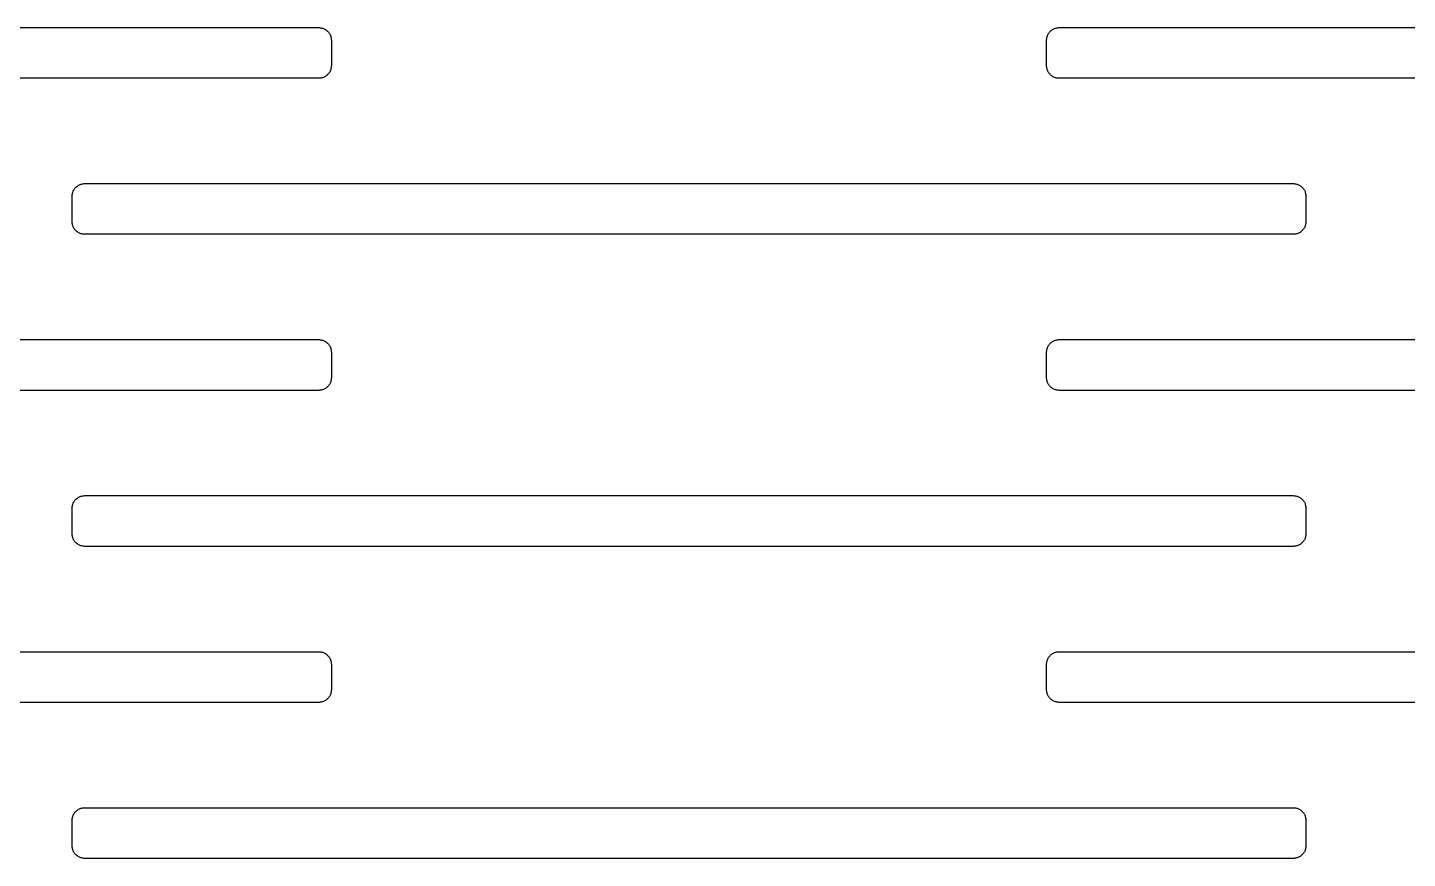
# Model space of a CAD drawing. Header units: metres. Extents: x -218 to 218, y -218 to 218.
# Drawn here: x -145.46 to -110.07, y -55.32 to -34.02 of the extents above; entities that cross this region are included whole.
import ezdxf

# ---------------------------------------------------------------- set-up
doc = ezdxf.new("R2010")
doc.units = ezdxf.units.M

msp = doc.modelspace()

# ---------------------------------------------------------------- linework, layer by layer
for p, q in [((-152.42, -34.0222), (-137.997, -34.0222)), ((-137.997, -34.0222), (-137.977, -34.0228)), ((-137.977, -34.0228), (-137.956, -34.0248)), ((-137.956, -34.0248), (-137.936, -34.028)), ((-137.936, -34.028), (-137.916, -34.0324)), ((-137.916, -34.0324), (-137.897, -34.0381)), ((-137.897, -34.0381), (-137.878, -34.045)), ((-137.878, -34.045), (-137.859, -34.0531)), ((-137.859, -34.0531), (-137.841, -34.0624)), ((-137.841, -34.0624), (-137.823, -34.0728)), ((-137.823, -34.0728), (-137.806, -34.0843)), ((-137.806, -34.0843), (-137.79, -34.0968)), ((-137.79, -34.0968), (-137.775, -34.1103)), ((-137.775, -34.1103), (-137.76, -34.1247)), ((-137.76, -34.1247), (-137.747, -34.14)), ((-137.747, -34.14), (-137.734, -34.1562)), ((-137.734, -34.1562), (-137.723, -34.173)), ((-137.723, -34.173), (-137.712, -34.1906)), ((-137.712, -34.1906), (-137.703, -34.2088)), ((-137.703, -34.2088), (-137.695, -34.2276)), ((-137.695, -34.2276), (-137.688, -34.2468)), ((-137.688, -34.2468), (-137.682, -34.2664)), ((-137.682, -34.2664), (-137.678, -34.2863)), ((-137.678, -34.2863), (-137.675, -34.3065)), ((-137.675, -34.3065), (-137.673, -34.3268)), ((-137.673, -34.3268), (-137.672, -34.3472)), ((-119.322, -34.3268), (-119.32, -34.3065)), ((-119.322, -34.3472), (-119.322, -34.3268)), ((-119.32, -34.3065), (-119.316, -34.2863)), ((-119.316, -34.2863), (-119.312, -34.2664)), ((-119.312, -34.2664), (-119.306, -34.2468)), ((-119.306, -34.2468), (-119.299, -34.2276)), ((-119.299, -34.2276), (-119.291, -34.2088)), ((-119.291, -34.2088), (-119.282, -34.1906)), ((-119.282, -34.1906), (-119.272, -34.173)), ((-119.272, -34.173), (-119.26, -34.1562)), ((-119.26, -34.1562), (-119.248, -34.14)), ((-119.248, -34.14), (-119.234, -34.1247)), ((-119.234, -34.1247), (-119.22, -34.1103)), ((-119.22, -34.1103), (-119.204, -34.0968)), ((-119.204, -34.0968), (-119.188, -34.0843)), ((-119.188, -34.0843), (-119.171, -34.0728)), ((-119.171, -34.0728), (-119.154, -34.0624)), ((-119.154, -34.0624), (-119.136, -34.0531)), ((-119.136, -34.0531), (-119.117, -34.045)), ((-119.117, -34.045), (-119.098, -34.0381)), ((-119.098, -34.0381), (-119.078, -34.0324)), ((-119.078, -34.0324), (-119.058, -34.028)), ((-119.058, -34.028), (-119.038, -34.0248)), ((-119.038, -34.0248), (-119.018, -34.0228)), ((-119.018, -34.0228), (-118.997, -34.0222)), ((-118.997, -34.0222), (-87.9972, -34.0222)), ((-137.672, -34.3472), (-137.672, -34.9972)), ((-119.322, -34.9972), (-119.322, -34.3472)), ((-137.675, -35.0379), (-137.678, -35.0581)), ((-137.673, -35.0176), (-137.675, -35.0379)), ((-137.672, -34.9972), (-137.673, -35.0176)), ((-119.322, -35.0176), (-119.322, -34.9972)), ((-119.32, -35.0379), (-119.322, -35.0176)), ((-119.316, -35.0581), (-119.32, -35.0379)), ((-137.997, -35.3222), (-152.129, -35.3222)), ((-137.977, -35.3215), (-137.997, -35.3222)), ((-137.956, -35.3196), (-137.977, -35.3215)), ((-137.936, -35.3164), (-137.956, -35.3196)), ((-137.916, -35.312), (-137.936, -35.3164)), ((-137.897, -35.3063), (-137.916, -35.312)), ((-137.878, -35.2994), (-137.897, -35.3063)), ((-137.859, -35.2913), (-137.878, -35.2994)), ((-137.841, -35.282), (-137.859, -35.2913)), ((-137.823, -35.2716), (-137.841, -35.282)), ((-137.806, -35.2601), (-137.823, -35.2716)), ((-137.79, -35.2476), (-137.806, -35.2601)), ((-137.775, -35.2341), (-137.79, -35.2476)), ((-137.76, -35.2197), (-137.775, -35.2341)), ((-137.747, -35.2044), (-137.76, -35.2197)), ((-137.734, -35.1882), (-137.747, -35.2044)), ((-137.723, -35.1713), (-137.734, -35.1882)), ((-137.712, -35.1538), (-137.723, -35.1713)), ((-137.703, -35.1356), (-137.712, -35.1538)), ((-137.695, -35.1168), (-137.703, -35.1356)), ((-137.688, -35.0976), (-137.695, -35.1168)), ((-137.682, -35.078), (-137.688, -35.0976)), ((-137.678, -35.0581), (-137.682, -35.078)), ((-119.312, -35.078), (-119.316, -35.0581)), ((-119.306, -35.0976), (-119.312, -35.078)), ((-119.299, -35.1168), (-119.306, -35.0976)), ((-119.291, -35.1356), (-119.299, -35.1168)), ((-119.282, -35.1538), (-119.291, -35.1356)), ((-119.272, -35.1713), (-119.282, -35.1538)), ((-119.26, -35.1882), (-119.272, -35.1713)), ((-119.248, -35.2044), (-119.26, -35.1882)), ((-119.234, -35.2197), (-119.248, -35.2044)), ((-119.22, -35.2341), (-119.234, -35.2197)), ((-119.204, -35.2476), (-119.22, -35.2341)), ((-119.188, -35.2601), (-119.204, -35.2476)), ((-119.171, -35.2716), (-119.188, -35.2601)), ((-119.154, -35.282), (-119.171, -35.2716)), ((-119.136, -35.2913), (-119.154, -35.282)), ((-119.117, -35.2994), (-119.136, -35.2913)), ((-119.098, -35.3063), (-119.117, -35.2994)), ((-119.078, -35.312), (-119.098, -35.3063)), ((-119.058, -35.3164), (-119.078, -35.312)), ((-119.038, -35.3196), (-119.058, -35.3164)), ((-119.018, -35.3215), (-119.038, -35.3196)), ((-118.997, -35.3222), (-119.018, -35.3215)), ((-87.9972, -35.3222), (-118.997, -35.3222)), ((-144.299, -38.2276), (-144.291, -38.2088)), ((-144.291, -38.2088), (-144.282, -38.1906)), ((-144.282, -38.1906), (-144.272, -38.173)), ((-144.272, -38.173), (-144.26, -38.1562)), ((-144.26, -38.1562), (-144.248, -38.14)), ((-144.248, -38.14), (-144.234, -38.1247)), ((-144.234, -38.1247), (-144.22, -38.1103)), ((-144.22, -38.1103), (-144.204, -38.0968)), ((-144.204, -38.0968), (-144.188, -38.0843)), ((-144.188, -38.0843), (-144.171, -38.0728)), ((-144.171, -38.0728), (-144.154, -38.0624)), ((-144.154, -38.0624), (-144.136, -38.0531)), ((-144.136, -38.0531), (-144.117, -38.045)), ((-144.117, -38.045), (-144.098, -38.0381)), ((-144.098, -38.0381), (-144.078, -38.0324)), ((-144.078, -38.0324), (-144.058, -38.028)), ((-144.058, -38.028), (-144.038, -38.0248)), ((-144.038, -38.0248), (-144.018, -38.0228)), ((-144.018, -38.0228), (-143.997, -38.0222)), ((-143.997, -38.0222), (-112.997, -38.0222)), ((-112.997, -38.0222), (-112.977, -38.0228)), ((-112.977, -38.0228), (-112.956, -38.0248)), ((-112.956, -38.0248), (-112.936, -38.028)), ((-112.936, -38.028), (-112.916, -38.0324)), ((-112.916, -38.0324), (-112.897, -38.0381)), ((-112.897, -38.0381), (-112.878, -38.045)), ((-112.878, -38.045), (-112.859, -38.0531)), ((-112.859, -38.0531), (-112.841, -38.0624)), ((-112.841, -38.0624), (-112.823, -38.0728)), ((-112.823, -38.0728), (-112.806, -38.0843)), ((-112.806, -38.0843), (-112.79, -38.0968)), ((-112.79, -38.0968), (-112.775, -38.1103)), ((-112.775, -38.1103), (-112.76, -38.1247)), ((-112.76, -38.1247), (-112.747, -38.14)), ((-112.747, -38.14), (-112.734, -38.1562)), ((-112.734, -38.1562), (-112.723, -38.173)), ((-112.723, -38.173), (-112.712, -38.1906)), ((-112.712, -38.1906), (-112.703, -38.2088)), ((-112.703, -38.2088), (-112.695, -38.2276)), ((-144.322, -38.3268), (-144.32, -38.3065)), ((-144.322, -38.3472), (-144.322, -38.3268)), ((-144.322, -38.9972), (-144.322, -38.3472)), ((-144.32, -38.3065), (-144.316, -38.2863)), ((-144.316, -38.2863), (-144.312, -38.2664)), ((-144.312, -38.2664), (-144.306, -38.2468)), ((-144.306, -38.2468), (-144.299, -38.2276)), ((-112.695, -38.2276), (-112.688, -38.2468)), ((-112.688, -38.2468), (-112.682, -38.2664)), ((-112.682, -38.2664), (-112.678, -38.2863)), ((-112.678, -38.2863), (-112.675, -38.3065)), ((-112.675, -38.3065), (-112.673, -38.3268)), ((-112.673, -38.3268), (-112.672, -38.3472)), ((-112.672, -38.3472), (-112.672, -38.9972)), ((-144.322, -39.0176), (-144.322, -38.9972)), ((-144.32, -39.0379), (-144.322, -39.0176)), ((-144.316, -39.0581), (-144.32, -39.0379)), ((-144.312, -39.078), (-144.316, -39.0581)), ((-144.306, -39.0976), (-144.312, -39.078)), ((-144.299, -39.1168), (-144.306, -39.0976)), ((-144.291, -39.1356), (-144.299, -39.1168)), ((-144.282, -39.1538), (-144.291, -39.1356)), ((-144.272, -39.1713), (-144.282, -39.1538)), ((-144.26, -39.1882), (-144.272, -39.1713)), ((-144.248, -39.2044), (-144.26, -39.1882)), ((-144.234, -39.2197), (-144.248, -39.2044)), ((-144.22, -39.2341), (-144.234, -39.2197)), ((-144.204, -39.2476), (-144.22, -39.2341)), ((-144.188, -39.2601), (-144.204, -39.2476)), ((-144.171, -39.2716), (-144.188, -39.2601)), ((-144.154, -39.282), (-144.171, -39.2716)), ((-144.136, -39.2913), (-144.154, -39.282)), ((-112.841, -39.282), (-112.859, -39.2913)), ((-112.823, -39.2716), (-112.841, -39.282)), ((-112.806, -39.2601), (-112.823, -39.2716)), ((-112.79, -39.2476), (-112.806, -39.2601)), ((-112.775, -39.2341), (-112.79, -39.2476)), ((-112.76, -39.2197), (-112.775, -39.2341)), ((-112.747, -39.2044), (-112.76, -39.2197)), ((-112.734, -39.1882), (-112.747, -39.2044)), ((-112.723, -39.1713), (-112.734, -39.1882)), ((-112.712, -39.1538), (-112.723, -39.1713)), ((-112.703, -39.1356), (-112.712, -39.1538)), ((-112.695, -39.1168), (-112.703, -39.1356)), ((-112.688, -39.0976), (-112.695, -39.1168)), ((-112.682, -39.078), (-112.688, -39.0976)), ((-112.678, -39.0581), (-112.682, -39.078)), ((-112.675, -39.0379), (-112.678, -39.0581)), ((-112.673, -39.0176), (-112.675, -39.0379)), ((-112.672, -38.9972), (-112.673, -39.0176)), ((-144.117, -39.2994), (-144.136, -39.2913)), ((-144.098, -39.3063), (-144.117, -39.2994)), ((-144.078, -39.312), (-144.098, -39.3063)), ((-144.058, -39.3164), (-144.078, -39.312)), ((-144.038, -39.3196), (-144.058, -39.3164)), ((-144.018, -39.3215), (-144.038, -39.3196)), ((-143.997, -39.3222), (-144.018, -39.3215)), ((-112.997, -39.3222), (-143.997, -39.3222)), ((-112.977, -39.3215), (-112.997, -39.3222)), ((-112.956, -39.3196), (-112.977, -39.3215)), ((-112.936, -39.3164), (-112.956, -39.3196)), ((-112.916, -39.312), (-112.936, -39.3164)), ((-112.897, -39.3063), (-112.916, -39.312)), ((-112.878, -39.2994), (-112.897, -39.3063)), ((-112.859, -39.2913), (-112.878, -39.2994)), ((-150.42, -42.0222), (-137.997, -42.0222)), ((-137.997, -42.0222), (-137.977, -42.0228)), ((-137.977, -42.0228), (-137.956, -42.0248)), ((-137.956, -42.0248), (-137.936, -42.028)), ((-137.936, -42.028), (-137.916, -42.0324)), ((-137.916, -42.0324), (-137.897, -42.0381)), ((-137.897, -42.0381), (-137.878, -42.045)), ((-137.878, -42.045), (-137.859, -42.0531)), ((-137.859, -42.0531), (-137.841, -42.0624)), ((-137.841, -42.0624), (-137.823, -42.0728)), ((-137.823, -42.0728), (-137.806, -42.0843)), ((-137.806, -42.0843), (-137.79, -42.0968)), ((-137.79, -42.0968), (-137.775, -42.1103)), ((-137.775, -42.1103), (-137.76, -42.1247)), ((-119.234, -42.1247), (-119.22, -42.1103)), ((-119.22, -42.1103), (-119.204, -42.0968)), ((-119.204, -42.0968), (-119.188, -42.0843)), ((-119.188, -42.0843), (-119.171, -42.0728)), ((-119.171, -42.0728), (-119.154, -42.0624)), ((-119.154, -42.0624), (-119.136, -42.0531)), ((-119.136, -42.0531), (-119.117, -42.045)), ((-119.117, -42.045), (-119.098, -42.0381)), ((-119.098, -42.0381), (-119.078, -42.0324)), ((-119.078, -42.0324), (-119.058, -42.028)), ((-119.058, -42.028), (-119.038, -42.0248)), ((-119.038, -42.0248), (-119.018, -42.0228)), ((-119.018, -42.0228), (-118.997, -42.0222)), ((-118.997, -42.0222), (-87.9972, -42.0222)), ((-137.76, -42.1247), (-137.747, -42.14)), ((-137.747, -42.14), (-137.734, -42.1562)), ((-137.734, -42.1562), (-137.723, -42.173)), ((-137.723, -42.173), (-137.712, -42.1906)), ((-137.712, -42.1906), (-137.703, -42.2088)), ((-137.703, -42.2088), (-137.695, -42.2276)), ((-137.695, -42.2276), (-137.688, -42.2468)), ((-137.688, -42.2468), (-137.682, -42.2664)), ((-137.682, -42.2664), (-137.678, -42.2863)), ((-137.678, -42.2863), (-137.675, -42.3065)), ((-137.675, -42.3065), (-137.673, -42.3268)), ((-137.673, -42.3268), (-137.672, -42.3472)), ((-137.672, -42.3472), (-137.672, -42.9972)), ((-119.322, -42.3268), (-119.32, -42.3065)), ((-119.322, -42.3472), (-119.322, -42.3268)), ((-119.322, -42.9972), (-119.322, -42.3472)), ((-119.32, -42.3065), (-119.316, -42.2863)), ((-119.316, -42.2863), (-119.312, -42.2664)), ((-119.312, -42.2664), (-119.306, -42.2468)), ((-119.306, -42.2468), (-119.299, -42.2276)), ((-119.299, -42.2276), (-119.291, -42.2088)), ((-119.291, -42.2088), (-119.282, -42.1906)), ((-119.282, -42.1906), (-119.272, -42.173)), ((-119.272, -42.173), (-119.26, -42.1562)), ((-119.26, -42.1562), (-119.248, -42.14)), ((-119.248, -42.14), (-119.234, -42.1247)), ((-137.723, -43.1713), (-137.734, -43.1882)), ((-137.712, -43.1538), (-137.723, -43.1713)), ((-137.703, -43.1356), (-137.712, -43.1538)), ((-137.695, -43.1168), (-137.703, -43.1356)), ((-137.688, -43.0976), (-137.695, -43.1168)), ((-137.682, -43.078), (-137.688, -43.0976)), ((-137.678, -43.0581), (-137.682, -43.078)), ((-137.675, -43.0379), (-137.678, -43.0581)), ((-137.673, -43.0176), (-137.675, -43.0379)), ((-137.672, -42.9972), (-137.673, -43.0176)), ((-119.322, -43.0176), (-119.322, -42.9972)), ((-119.32, -43.0379), (-119.322, -43.0176)), ((-119.316, -43.0581), (-119.32, -43.0379)), ((-119.312, -43.078), (-119.316, -43.0581)), ((-119.306, -43.0976), (-119.312, -43.078)), ((-119.299, -43.1168), (-119.306, -43.0976)), ((-119.291, -43.1356), (-119.299, -43.1168)), ((-119.282, -43.1538), (-119.291, -43.1356)), ((-119.272, -43.1713), (-119.282, -43.1538)), ((-119.26, -43.1882), (-119.272, -43.1713)), ((-137.997, -43.3222), (-150.042, -43.3222)), ((-137.977, -43.3215), (-137.997, -43.3222)), ((-137.956, -43.3196), (-137.977, -43.3215)), ((-137.936, -43.3164), (-137.956, -43.3196)), ((-137.916, -43.312), (-137.936, -43.3164)), ((-137.897, -43.3063), (-137.916, -43.312)), ((-137.878, -43.2994), (-137.897, -43.3063)), ((-137.859, -43.2913), (-137.878, -43.2994)), ((-137.841, -43.282), (-137.859, -43.2913)), ((-137.823, -43.2716), (-137.841, -43.282)), ((-137.806, -43.2601), (-137.823, -43.2716)), ((-137.79, -43.2476), (-137.806, -43.2601)), ((-137.775, -43.2341), (-137.79, -43.2476)), ((-137.76, -43.2197), (-137.775, -43.2341)), ((-137.747, -43.2044), (-137.76, -43.2197)), ((-137.734, -43.1882), (-137.747, -43.2044)), ((-119.248, -43.2044), (-119.26, -43.1882)), ((-119.234, -43.2197), (-119.248, -43.2044)), ((-119.22, -43.2341), (-119.234, -43.2197)), ((-119.204, -43.2476), (-119.22, -43.2341)), ((-119.188, -43.2601), (-119.204, -43.2476)), ((-119.171, -43.2716), (-119.188, -43.2601)), ((-119.154, -43.282), (-119.171, -43.2716)), ((-119.136, -43.2913), (-119.154, -43.282)), ((-119.117, -43.2994), (-119.136, -43.2913)), ((-119.098, -43.3063), (-119.117, -43.2994)), ((-119.078, -43.312), (-119.098, -43.3063)), ((-119.058, -43.3164), (-119.078, -43.312)), ((-119.038, -43.3196), (-119.058, -43.3164)), ((-119.018, -43.3215), (-119.038, -43.3196)), ((-118.997, -43.3222), (-119.018, -43.3215)), ((-87.9972, -43.3222), (-118.997, -43.3222)), ((-144.322, -46.3268), (-144.32, -46.3065)), ((-144.322, -46.3472), (-144.322, -46.3268)), ((-144.322, -46.9972), (-144.322, -46.3472)), ((-144.32, -46.3065), (-144.316, -46.2863)), ((-144.316, -46.2863), (-144.312, -46.2664)), ((-144.312, -46.2664), (-144.306, -46.2468)), ((-144.306, -46.2468), (-144.299, -46.2276)), ((-144.299, -46.2276), (-144.291, -46.2088)), ((-144.291, -46.2088), (-144.282, -46.1906)), ((-144.282, -46.1906), (-144.272, -46.173)), ((-144.272, -46.173), (-144.26, -46.1562)), ((-144.26, -46.1562), (-144.248, -46.14)), ((-144.248, -46.14), (-144.234, -46.1247)), ((-144.234, -46.1247), (-144.22, -46.1103)), ((-144.22, -46.1103), (-144.204, -46.0968)), ((-144.204, -46.0968), (-144.188, -46.0843)), ((-144.188, -46.0843), (-144.171, -46.0728)), ((-144.171, -46.0728), (-144.154, -46.0624)), ((-144.154, -46.0624), (-144.136, -46.0531)), ((-144.136, -46.0531), (-144.117, -46.045)), ((-144.117, -46.045), (-144.098, -46.0381)), ((-144.098, -46.0381), (-144.078, -46.0324)), ((-144.078, -46.0324), (-144.058, -46.028)), ((-144.058, -46.028), (-144.038, -46.0248)), ((-144.038, -46.0248), (-144.018, -46.0228)), ((-144.018, -46.0228), (-143.997, -46.0222)), ((-143.997, -46.0222), (-112.997, -46.0222)), ((-112.997, -46.0222), (-112.977, -46.0228)), ((-112.977, -46.0228), (-112.956, -46.0248)), ((-112.956, -46.0248), (-112.936, -46.028)), ((-112.936, -46.028), (-112.916, -46.0324)), ((-112.916, -46.0324), (-112.897, -46.0381)), ((-112.897, -46.0381), (-112.878, -46.045)), ((-112.878, -46.045), (-112.859, -46.0531)), ((-112.859, -46.0531), (-112.841, -46.0624)), ((-112.841, -46.0624), (-112.823, -46.0728)), ((-112.823, -46.0728), (-112.806, -46.0843)), ((-112.806, -46.0843), (-112.79, -46.0968)), ((-112.79, -46.0968), (-112.775, -46.1103)), ((-112.775, -46.1103), (-112.76, -46.1247)), ((-112.76, -46.1247), (-112.747, -46.14)), ((-112.747, -46.14), (-112.734, -46.1562)), ((-112.734, -46.1562), (-112.723, -46.173)), ((-112.723, -46.173), (-112.712, -46.1906)), ((-112.712, -46.1906), (-112.703, -46.2088)), ((-112.703, -46.2088), (-112.695, -46.2276)), ((-112.695, -46.2276), (-112.688, -46.2468)), ((-112.688, -46.2468), (-112.682, -46.2664)), ((-112.682, -46.2664), (-112.678, -46.2863)), ((-112.678, -46.2863), (-112.675, -46.3065)), ((-112.675, -46.3065), (-112.673, -46.3268)), ((-112.673, -46.3268), (-112.672, -46.3472)), ((-112.672, -46.3472), (-112.672, -46.9972)), ((-144.322, -47.0176), (-144.322, -46.9972)), ((-144.32, -47.0379), (-144.322, -47.0176)), ((-144.316, -47.0581), (-144.32, -47.0379)), ((-144.312, -47.078), (-144.316, -47.0581)), ((-112.678, -47.0581), (-112.682, -47.078)), ((-112.675, -47.0379), (-112.678, -47.0581)), ((-112.673, -47.0176), (-112.675, -47.0379)), ((-112.672, -46.9972), (-112.673, -47.0176)), ((-144.306, -47.0976), (-144.312, -47.078)), ((-144.299, -47.1168), (-144.306, -47.0976)), ((-144.291, -47.1356), (-144.299, -47.1168)), ((-144.282, -47.1538), (-144.291, -47.1356)), ((-144.272, -47.1713), (-144.282, -47.1538)), ((-144.26, -47.1882), (-144.272, -47.1713)), ((-144.248, -47.2044), (-144.26, -47.1882)), ((-144.234, -47.2197), (-144.248, -47.2044)), ((-144.22, -47.2341), (-144.234, -47.2197)), ((-144.204, -47.2476), (-144.22, -47.2341)), ((-144.188, -47.2601), (-144.204, -47.2476)), ((-144.171, -47.2716), (-144.188, -47.2601)), ((-144.154, -47.282), (-144.171, -47.2716)), ((-144.136, -47.2913), (-144.154, -47.282)), ((-144.117, -47.2994), (-144.136, -47.2913)), ((-144.098, -47.3063), (-144.117, -47.2994)), ((-144.078, -47.312), (-144.098, -47.3063)), ((-144.058, -47.3164), (-144.078, -47.312)), ((-144.038, -47.3196), (-144.058, -47.3164)), ((-144.018, -47.3215), (-144.038, -47.3196)), ((-143.997, -47.3222), (-144.018, -47.3215)), ((-112.997, -47.3222), (-143.997, -47.3222)), ((-112.977, -47.3215), (-112.997, -47.3222)), ((-112.956, -47.3196), (-112.977, -47.3215)), ((-112.936, -47.3164), (-112.956, -47.3196)), ((-112.916, -47.312), (-112.936, -47.3164)), ((-112.897, -47.3063), (-112.916, -47.312)), ((-112.878, -47.2994), (-112.897, -47.3063)), ((-112.859, -47.2913), (-112.878, -47.2994)), ((-112.841, -47.282), (-112.859, -47.2913)), ((-112.823, -47.2716), (-112.841, -47.282)), ((-112.806, -47.2601), (-112.823, -47.2716)), ((-112.79, -47.2476), (-112.806, -47.2601)), ((-112.775, -47.2341), (-112.79, -47.2476)), ((-112.76, -47.2197), (-112.775, -47.2341)), ((-112.747, -47.2044), (-112.76, -47.2197)), ((-112.734, -47.1882), (-112.747, -47.2044)), ((-112.723, -47.1713), (-112.734, -47.1882)), ((-112.712, -47.1538), (-112.723, -47.1713)), ((-112.703, -47.1356), (-112.712, -47.1538)), ((-112.695, -47.1168), (-112.703, -47.1356)), ((-112.688, -47.0976), (-112.695, -47.1168)), ((-112.682, -47.078), (-112.688, -47.0976)), ((-147.975, -50.0222), (-137.997, -50.0222)), ((-137.997, -50.0222), (-137.977, -50.0228)), ((-137.977, -50.0228), (-137.956, -50.0248)), ((-137.956, -50.0248), (-137.936, -50.028)), ((-137.936, -50.028), (-137.916, -50.0324)), ((-137.916, -50.0324), (-137.897, -50.0381)), ((-137.897, -50.0381), (-137.878, -50.045)), ((-137.878, -50.045), (-137.859, -50.0531)), ((-137.859, -50.0531), (-137.841, -50.0624)), ((-137.841, -50.0624), (-137.823, -50.0728)), ((-137.823, -50.0728), (-137.806, -50.0843)), ((-137.806, -50.0843), (-137.79, -50.0968)), ((-137.79, -50.0968), (-137.775, -50.1103)), ((-137.775, -50.1103), (-137.76, -50.1247)), ((-137.76, -50.1247), (-137.747, -50.14)), ((-137.747, -50.14), (-137.734, -50.1562)), ((-137.734, -50.1562), (-137.723, -50.173)), ((-137.723, -50.173), (-137.712, -50.1906)), ((-137.712, -50.1906), (-137.703, -50.2088)), ((-137.703, -50.2088), (-137.695, -50.2276)), ((-137.695, -50.2276), (-137.688, -50.2468)), ((-137.688, -50.2468), (-137.682, -50.2664)), ((-119.312, -50.2664), (-119.306, -50.2468)), ((-119.306, -50.2468), (-119.299, -50.2276)), ((-119.299, -50.2276), (-119.291, -50.2088)), ((-119.291, -50.2088), (-119.282, -50.1906)), ((-119.282, -50.1906), (-119.272, -50.173)), ((-119.272, -50.173), (-119.26, -50.1562)), ((-119.26, -50.1562), (-119.248, -50.14)), ((-119.248, -50.14), (-119.234, -50.1247)), ((-119.234, -50.1247), (-119.22, -50.1103)), ((-119.22, -50.1103), (-119.204, -50.0968)), ((-119.204, -50.0968), (-119.188, -50.0843)), ((-119.188, -50.0843), (-119.171, -50.0728)), ((-119.171, -50.0728), (-119.154, -50.0624)), ((-119.154, -50.0624), (-119.136, -50.0531)), ((-119.136, -50.0531), (-119.117, -50.045)), ((-119.117, -50.045), (-119.098, -50.0381)), ((-119.098, -50.0381), (-119.078, -50.0324)), ((-119.078, -50.0324), (-119.058, -50.028)), ((-119.058, -50.028), (-119.038, -50.0248)), ((-119.038, -50.0248), (-119.018, -50.0228)), ((-119.018, -50.0228), (-118.997, -50.0222)), ((-118.997, -50.0222), (-87.9972, -50.0222)), ((-137.682, -50.2664), (-137.678, -50.2863)), ((-137.678, -50.2863), (-137.675, -50.3065)), ((-137.675, -50.3065), (-137.673, -50.3268)), ((-137.673, -50.3268), (-137.672, -50.3472)), ((-137.672, -50.3472), (-137.672, -50.9972)), ((-119.322, -50.3268), (-119.32, -50.3065)), ((-119.322, -50.3472), (-119.322, -50.3268)), ((-119.322, -50.9972), (-119.322, -50.3472)), ((-119.32, -50.3065), (-119.316, -50.2863)), ((-119.316, -50.2863), (-119.312, -50.2664)), ((-137.997, -51.3222), (-147.507, -51.3222)), ((-137.977, -51.3215), (-137.997, -51.3222)), ((-137.956, -51.3196), (-137.977, -51.3215)), ((-137.936, -51.3164), (-137.956, -51.3196)), ((-137.916, -51.312), (-137.936, -51.3164)), ((-137.897, -51.3063), (-137.916, -51.312)), ((-137.878, -51.2994), (-137.897, -51.3063)), ((-137.859, -51.2913), (-137.878, -51.2994)), ((-137.841, -51.282), (-137.859, -51.2913)), ((-137.823, -51.2716), (-137.841, -51.282)), ((-137.806, -51.2601), (-137.823, -51.2716)), ((-137.79, -51.2476), (-137.806, -51.2601)), ((-137.775, -51.2341), (-137.79, -51.2476)), ((-137.76, -51.2197), (-137.775, -51.2341)), ((-137.747, -51.2044), (-137.76, -51.2197)), ((-137.734, -51.1882), (-137.747, -51.2044)), ((-137.723, -51.1713), (-137.734, -51.1882)), ((-137.712, -51.1538), (-137.723, -51.1713)), ((-137.703, -51.1356), (-137.712, -51.1538)), ((-137.695, -51.1168), (-137.703, -51.1356)), ((-137.688, -51.0976), (-137.695, -51.1168)), ((-137.682, -51.078), (-137.688, -51.0976)), ((-137.678, -51.0581), (-137.682, -51.078)), ((-137.675, -51.0379), (-137.678, -51.0581)), ((-137.673, -51.0176), (-137.675, -51.0379)), ((-137.672, -50.9972), (-137.673, -51.0176)), ((-119.322, -51.0176), (-119.322, -50.9972)), ((-119.32, -51.0379), (-119.322, -51.0176)), ((-119.316, -51.0581), (-119.32, -51.0379)), ((-119.312, -51.078), (-119.316, -51.0581)), ((-119.306, -51.0976), (-119.312, -51.078)), ((-119.299, -51.1168), (-119.306, -51.0976)), ((-119.291, -51.1356), (-119.299, -51.1168)), ((-119.282, -51.1538), (-119.291, -51.1356)), ((-119.272, -51.1713), (-119.282, -51.1538)), ((-119.26, -51.1882), (-119.272, -51.1713)), ((-119.248, -51.2044), (-119.26, -51.1882)), ((-119.234, -51.2197), (-119.248, -51.2044)), ((-119.22, -51.2341), (-119.234, -51.2197)), ((-119.204, -51.2476), (-119.22, -51.2341)), ((-119.188, -51.2601), (-119.204, -51.2476)), ((-119.171, -51.2716), (-119.188, -51.2601)), ((-119.154, -51.282), (-119.171, -51.2716)), ((-119.136, -51.2913), (-119.154, -51.282)), ((-119.117, -51.2994), (-119.136, -51.2913)), ((-119.098, -51.3063), (-119.117, -51.2994)), ((-119.078, -51.312), (-119.098, -51.3063)), ((-119.058, -51.3164), (-119.078, -51.312)), ((-119.038, -51.3196), (-119.058, -51.3164)), ((-119.018, -51.3215), (-119.038, -51.3196)), ((-118.997, -51.3222), (-119.018, -51.3215)), ((-87.9972, -51.3222), (-118.997, -51.3222)), ((-144.26, -54.1562), (-144.248, -54.14)), ((-144.248, -54.14), (-144.234, -54.1247)), ((-144.234, -54.1247), (-144.22, -54.1103)), ((-144.22, -54.1103), (-144.204, -54.0968)), ((-144.204, -54.0968), (-144.188, -54.0843)), ((-144.188, -54.0843), (-144.171, -54.0728)), ((-144.171, -54.0728), (-144.154, -54.0624)), ((-144.154, -54.0624), (-144.136, -54.0531)), ((-144.136, -54.0531), (-144.117, -54.045)), ((-144.117, -54.045), (-144.098, -54.0381)), ((-144.098, -54.0381), (-144.078, -54.0324)), ((-144.078, -54.0324), (-144.058, -54.028)), ((-144.058, -54.028), (-144.038, -54.0248)), ((-144.038, -54.0248), (-144.018, -54.0228)), ((-144.018, -54.0228), (-143.997, -54.0222)), ((-143.997, -54.0222), (-112.997, -54.0222)), ((-112.997, -54.0222), (-112.977, -54.0228)), ((-112.977, -54.0228), (-112.956, -54.0248)), ((-112.956, -54.0248), (-112.936, -54.028)), ((-112.936, -54.028), (-112.916, -54.0324)), ((-112.916, -54.0324), (-112.897, -54.0381)), ((-112.897, -54.0381), (-112.878, -54.045)), ((-112.878, -54.045), (-112.859, -54.0531)), ((-112.859, -54.0531), (-112.841, -54.0624)), ((-112.841, -54.0624), (-112.823, -54.0728)), ((-112.823, -54.0728), (-112.806, -54.0843)), ((-112.806, -54.0843), (-112.79, -54.0968)), ((-112.79, -54.0968), (-112.775, -54.1103)), ((-112.775, -54.1103), (-112.76, -54.1247)), ((-112.76, -54.1247), (-112.747, -54.14)), ((-112.747, -54.14), (-112.734, -54.1562)), ((-144.322, -54.3268), (-144.32, -54.3065)), ((-144.322, -54.3472), (-144.322, -54.3268)), ((-144.322, -54.9972), (-144.322, -54.3472)), ((-144.32, -54.3065), (-144.316, -54.2863)), ((-144.316, -54.2863), (-144.312, -54.2664)), ((-144.312, -54.2664), (-144.306, -54.2468)), ((-144.306, -54.2468), (-144.299, -54.2276)), ((-144.299, -54.2276), (-144.291, -54.2088)), ((-144.291, -54.2088), (-144.282, -54.1906)), ((-144.282, -54.1906), (-144.272, -54.173)), ((-144.272, -54.173), (-144.26, -54.1562)), ((-112.734, -54.1562), (-112.723, -54.173)), ((-112.723, -54.173), (-112.712, -54.1906)), ((-112.712, -54.1906), (-112.703, -54.2088)), ((-112.703, -54.2088), (-112.695, -54.2276)), ((-112.695, -54.2276), (-112.688, -54.2468)), ((-112.688, -54.2468), (-112.682, -54.2664)), ((-112.682, -54.2664), (-112.678, -54.2863)), ((-112.678, -54.2863), (-112.675, -54.3065)), ((-112.675, -54.3065), (-112.673, -54.3268)), ((-112.673, -54.3268), (-112.672, -54.3472)), ((-112.672, -54.3472), (-112.672, -54.9972)), ((-144.322, -55.0176), (-144.322, -54.9972)), ((-144.32, -55.0379), (-144.322, -55.0176)), ((-144.316, -55.0581), (-144.32, -55.0379)), ((-144.312, -55.078), (-144.316, -55.0581)), ((-144.306, -55.0976), (-144.312, -55.078)), ((-144.299, -55.1168), (-144.306, -55.0976)), ((-144.291, -55.1356), (-144.299, -55.1168)), ((-144.282, -55.1538), (-144.291, -55.1356)), ((-144.272, -55.1713), (-144.282, -55.1538)), ((-144.26, -55.1882), (-144.272, -55.1713)), ((-144.248, -55.2044), (-144.26, -55.1882)), ((-144.234, -55.2197), (-144.248, -55.2044)), ((-112.747, -55.2044), (-112.76, -55.2197)), ((-112.734, -55.1882), (-112.747, -55.2044)), ((-112.723, -55.1713), (-112.734, -55.1882)), ((-112.712, -55.1538), (-112.723, -55.1713)), ((-112.703, -55.1356), (-112.712, -55.1538)), ((-112.695, -55.1168), (-112.703, -55.1356)), ((-112.688, -55.0976), (-112.695, -55.1168)), ((-112.682, -55.078), (-112.688, -55.0976)), ((-112.678, -55.0581), (-112.682, -55.078)), ((-112.675, -55.0379), (-112.678, -55.0581)), ((-112.673, -55.0176), (-112.675, -55.0379)), ((-112.672, -54.9972), (-112.673, -55.0176)), ((-144.22, -55.2341), (-144.234, -55.2197)), ((-144.204, -55.2476), (-144.22, -55.2341)), ((-144.188, -55.2601), (-144.204, -55.2476)), ((-144.171, -55.2716), (-144.188, -55.2601)), ((-144.154, -55.282), (-144.171, -55.2716)), ((-144.136, -55.2913), (-144.154, -55.282)), ((-144.117, -55.2994), (-144.136, -55.2913)), ((-144.098, -55.3063), (-144.117, -55.2994)), ((-144.078, -55.312), (-144.098, -55.3063)), ((-144.058, -55.3164), (-144.078, -55.312)), ((-144.038, -55.3196), (-144.058, -55.3164)), ((-144.018, -55.3215), (-144.038, -55.3196)), ((-143.997, -55.3222), (-144.018, -55.3215)), ((-112.997, -55.3222), (-143.997, -55.3222)), ((-112.977, -55.3215), (-112.997, -55.3222)), ((-112.956, -55.3196), (-112.977, -55.3215)), ((-112.936, -55.3164), (-112.956, -55.3196)), ((-112.916, -55.312), (-112.936, -55.3164)), ((-112.897, -55.3063), (-112.916, -55.312)), ((-112.878, -55.2994), (-112.897, -55.3063)), ((-112.859, -55.2913), (-112.878, -55.2994)), ((-112.841, -55.282), (-112.859, -55.2913)), ((-112.823, -55.2716), (-112.841, -55.282)), ((-112.806, -55.2601), (-112.823, -55.2716)), ((-112.79, -55.2476), (-112.806, -55.2601)), ((-112.775, -55.2341), (-112.79, -55.2476)), ((-112.76, -55.2197), (-112.775, -55.2341))]:
    msp.add_line(p, q)

doc.saveas('drawing.dxf')
